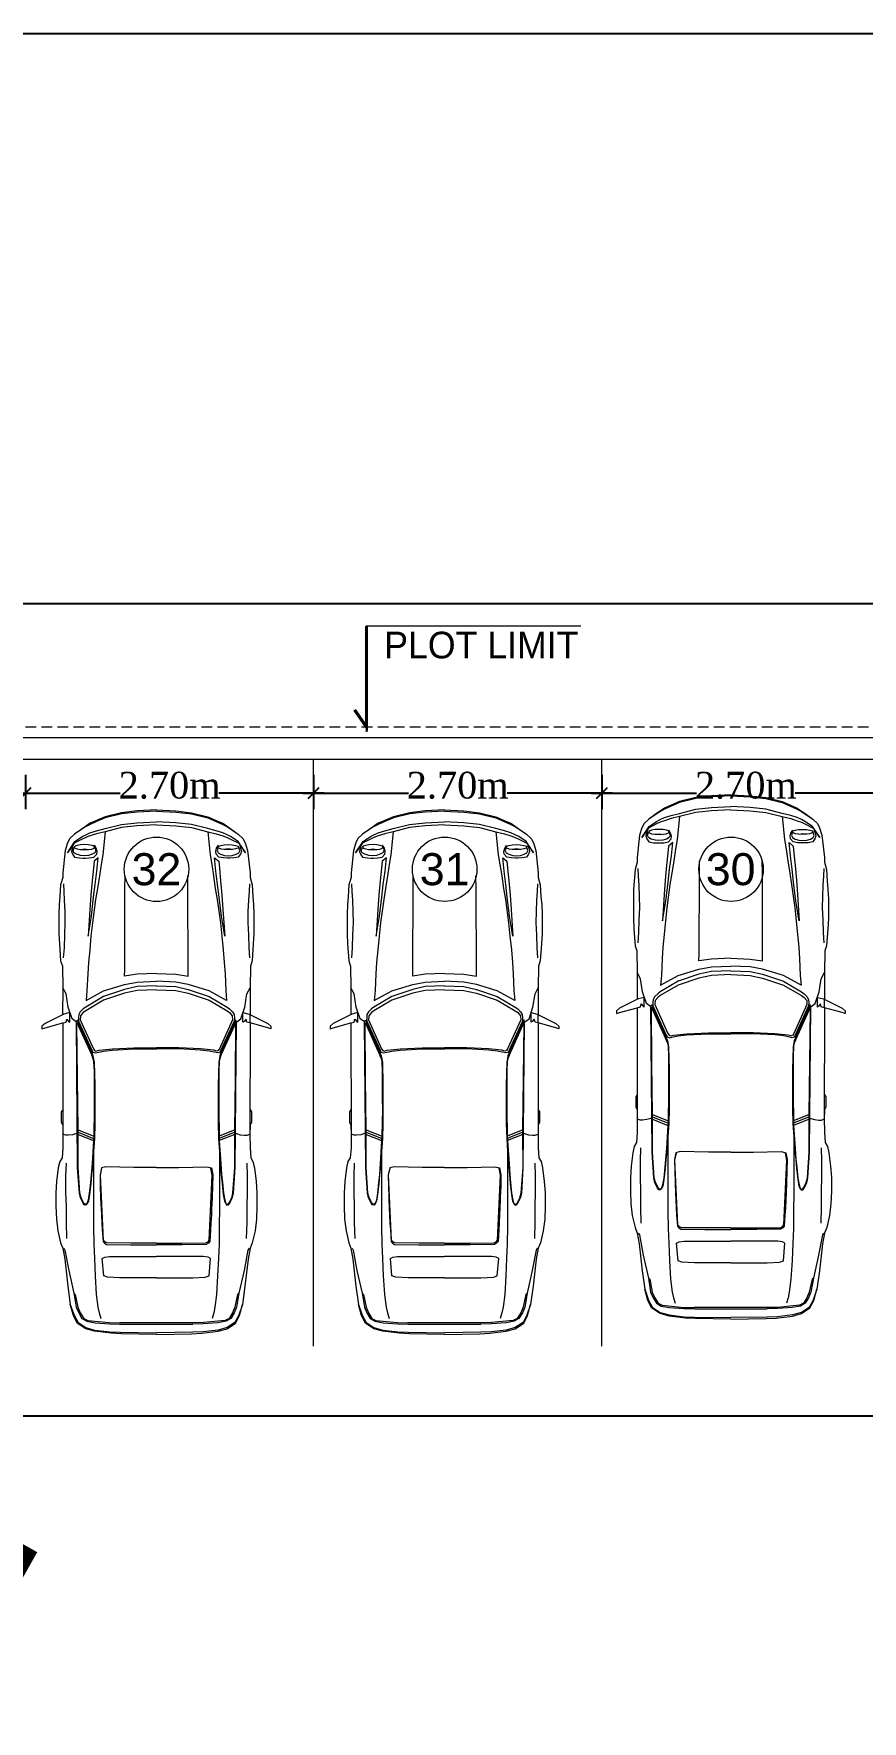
# Model space of a CAD drawing. Header units: millimetres. Extents: x -9083 to 924194, y -232449 to 321637.
# Drawn here: x 607964 to 615728, y 260947 to 276755 of the extents above; entities that cross this region are included whole.
import ezdxf

# ---------------------------------------------------------------- set-up
doc = ezdxf.new("R2010")
doc.units = ezdxf.units.MM
doc.header["$LTSCALE"] = 400
doc.header["$MEASUREMENT"] = 0
doc.header["$PDMODE"] = 3
doc.linetypes.add('( Hidden )', pattern=[0.375, 0.25, -0.125])
doc.linetypes.add('HIDDEN', pattern=[0.375, 0.25, -0.125])
doc.layers.get('0').update_dxf_attribs({"lineweight": 0, "true_color": 0xff1414})
doc.layers.get('Defpoints').update_dxf_attribs({"color": 8, "lineweight": 5})
doc.layers.add('-Wall', color=12, linetype='Continuous')
for name, color, linetype, lineweight in [('A-DOOR', 2, 'Continuous', 9), ('A-TEXT', 7, 'Continuous', 0), ('AR-Parapet', 2, 'Continuous', 18), ('AR-PlotLimit', 30, 'HIDDEN', 0), ('DIM-OUT', 3, 'Continuous', 5), ('HATCH', 15, 'Continuous', 0), ('P-Furniture', 8, 'Continuous', 5), ('P-visible0', 111, 'Continuous', 18)]:
    doc.layers.add(name, color=color, linetype=linetype, lineweight=lineweight)
doc.styles.add('FIRAS TEXT', font='arial.ttf')
doc.styles.add('ms-100', font='simplex.shx', dxfattribs={"width": 0.8})
doc.styles.add('ROMAN', font='times.ttf')
doc.styles.get("Standard").update_dxf_attribs({"font": 'GOTHIC.TTF', "height": 220})
doc.dimstyles.new('ms-100', dxfattribs={"dimtxt": 0.4, "dimasz": 0.1, "dimexe": 0.1, "dimexo": 0.1, "dimgap": 0, "dimtad": 0, "dimdec": 0, "dimlfac": 100, "dimdsep": 46, "dimtxsty": 'ms-100', "dimblk": 'OPEN90', "dimcen": 0.15, "dimdle": 0.1, "dimse1": 1, "dimse2": 1, "dimclrd": 250, "dimclre": 250, "dimadec": 0, "dimazin": 0, "dimtfac": 1, "dimtdec": 0, "dimtix": 1, "dimtmove": 1, "dimatfit": 3, "dimldrblk": 'ARCHTICK', "dimfxl": 1, "dimtolj": 1, "dimtzin": 0, "dimlwd": -1, "dimlwe": -1, "dimarcsym": 0})
doc.dimstyles.new('SITE DIM', dxfattribs={"dimscale": 0, "dimtxt": 250, "dimasz": 100, "dimexe": 150, "dimexo": 150, "dimgap": 0, "dimtad": 0, "dimlfac": 0.001, "dimzin": 0, "dimdsep": 46, "dimtxsty": 'ROMAN', "dimblk": 'OBLIQUE', "dimcen": 150, "dimdle": 100, "dimclrd": 1, "dimclre": 1, "dimclrt": 3, "dimadec": 0, "dimazin": 0, "dimtfac": 100, "dimtix": 1, "dimtofl": 0, "dimtmove": 0, "dimatfit": 0, "dimldrblk": 'OBLIQUE', "dimfxl": 150, "dimtvp": 0.285714, "dimtolj": 1, "dimtzin": 0, "dimarcsym": 0})

# ---------------------------------------------------------------- blocks, each defined once
blk = doc.blocks.new('_Oblique')
at = {"color": 0, "linetype": 'ByBlock', "lineweight": -2}
blk.add_line((-0.5, -0.5), (0.5, 0.5), dxfattribs=at)
blk = doc.blocks.new('*D208')
at = {"layer": 'Defpoints', "color": 0, "transparency": 16777216}
for p in [(662587, 271417), (601587, 270274), (662587, 270274)]:
    blk.add_point(p, dxfattribs=at)
at = {"layer": 'DIM-OUT', "color": 1, "lineweight": -2, "transparency": 16777216}
for p, q in [((601587, 270424), (601587, 271567)), ((662587, 270424), (662587, 271567)), ((601487, 271417), (631537, 271417)), ((662687, 271417), (632637, 271417))]:
    blk.add_line(p, q, dxfattribs=at)
at = {"layer": 'DIM-OUT', "color": 1, "lineweight": -2, "transparency": 16777216, "xscale": 100, "yscale": 100, "zscale": 100, "rotation": 180}
blk.add_blockref('_Oblique', (601587, 271417), dxfattribs=at)
at = {"layer": 'DIM-OUT', "color": 1, "lineweight": -2, "transparency": 16777216, "xscale": 100, "yscale": 100, "zscale": 100}
blk.add_blockref('_Oblique', (662587, 271417), dxfattribs=at)
at = {"layer": 'DIM-OUT', "color": 3, "transparency": 16777216, "insert": (632087, 271490), "char_height": 250, "attachment_point": 5, "style": 'ROMAN'}
blk.add_mtext('\\A1;61.00m', dxfattribs=at)
blk = doc.blocks.new('CAR-10P')
at = {"layer": 'P-Furniture', "linetype": 'ByBlock'}
for p, q in [((-1.432, 1.572), (-1.363, 1.709)), ((-1.332, 1.709), (-1.367, 1.579)), ((-1.363, 1.709), (-1.344, 1.732)), ((-1.344, 1.732), (-1.324, 1.732)), ((-1.324, 1.732), (-1.332, 1.709)), ((-0.348, 1.601), (-0.302, 1.612)), ((-0.302, 1.612), (-0.203, 1.624)), ((-0.203, 1.624), (-0.12, 1.629)), ((-0.12, 1.629), (-0.02, 1.629)), ((-0.02, 1.629), (0.074, 1.626)), ((0.074, 1.626), (0.16, 1.615)), ((0.16, 1.615), (0.248, 1.595)), ((-2.807, 1.413), (-2.753, 1.493)), ((-2.787, 1.447), (-2.753, 1.493)), ((-2.753, 1.493), (-2.721, 1.527)), ((-2.699, 1.49), (-2.736, 1.436)), ((-2.721, 1.527), (-2.69, 1.544)), ((-2.718, 1.436), (-2.687, 1.495)), ((-2.618, 1.545), (-2.699, 1.49)), ((-2.69, 1.544), (-2.635, 1.561)), ((-2.687, 1.495), (-2.618, 1.545)), ((-2.673, 1.504), (-2.65, 1.51)), ((-2.672, 1.473), (-2.666, 1.489)), ((-2.666, 1.489), (-2.658, 1.495)), ((-2.632, 1.503), (-2.658, 1.495)), ((-2.658, 1.495), (-2.652, 1.489)), ((-2.652, 1.489), (-2.646, 1.473)), ((-2.65, 1.51), (-2.627, 1.515)), ((-2.635, 1.561), (-2.47, 1.578)), ((-2.617, 1.497), (-2.632, 1.503)), ((-2.627, 1.515), (-2.608, 1.508)), ((-2.606, 1.477), (-2.617, 1.497)), ((-2.608, 1.508), (-2.585, 1.493)), ((-2.585, 1.493), (-2.579, 1.458)), ((-2.47, 1.578), (-2.436, 1.578)), ((-2.436, 1.578), (-2.382, 1.595)), ((-2.39, 1.574), (-2.333, 1.572)), ((-2.382, 1.595), (-2.296, 1.6)), ((-2.333, 1.572), (-2.268, 1.568)), ((-2.296, 1.6), (-2.236, 1.605)), ((-2.268, 1.568), (-2.185, 1.564)), ((-2.236, 1.605), (-2.168, 1.607)), ((-2.185, 1.564), (-2.102, 1.563)), ((-2.168, 1.607), (-2.102, 1.607)), ((-2.102, 1.607), (-2.022, 1.607)), ((-2.102, 1.563), (-2.015, 1.567)), ((-2.022, 1.607), (-1.948, 1.603)), ((-2.015, 1.567), (-1.92, 1.57)), ((-1.948, 1.603), (-1.823, 1.595)), ((-1.92, 1.57), (-1.845, 1.575)), ((-1.823, 1.595), (-1.785, 1.582)), ((-1.785, 1.582), (-1.626, 1.579)), ((-1.626, 1.579), (-1.428, 1.58)), ((-1.58, 1.555), (-1.626, 1.579)), ((-1.483, 1.54), (-1.58, 1.555)), ((-1.398, 1.511), (-1.483, 1.54)), ((-1.443, 1.527), (-1.432, 1.572)), ((-1.372, 1.527), (-1.443, 1.527)), ((-1.375, 1.48), (-1.398, 1.511)), ((-1.373, 1.555), (-1.395, 1.549)), ((-1.395, 1.549), (-1.378, 1.536)), ((-1.378, 1.536), (-1.372, 1.527)), ((-1.367, 1.579), (-1.373, 1.555)), ((-1.367, 1.579), (-0.551, 1.578)), ((-0.733, 1.579), (-0.728, 1.579)), ((-0.728, 1.579), (-0.713, 1.59)), ((-0.713, 1.59), (-0.639, 1.59)), ((-0.639, 1.59), (-0.616, 1.579)), ((-0.616, 1.579), (-0.585, 1.579)), ((-0.554, 1.478), (-0.545, 1.507)), ((-0.551, 1.578), (-0.45, 1.578)), ((-0.542, 1.556), (-0.551, 1.578)), ((-0.545, 1.507), (-0.542, 1.539)), ((-0.542, 1.539), (-0.542, 1.556)), ((-0.45, 1.578), (-0.377, 1.584)), ((-0.377, 1.584), (-0.348, 1.601)), ((-0.338, 1.555), (-0.243, 1.558)), ((-0.243, 1.558), (-0.127, 1.558)), ((-0.127, 1.558), (-0.015, 1.555)), ((-0.015, 1.555), (0.1, 1.555)), ((0.1, 1.555), (0.216, 1.551)), ((0.248, 1.595), (0.288, 1.579)), ((0.288, 1.579), (0.368, 1.565)), ((0.288, 1.571), (0.302, 1.563)), ((0.302, 1.563), (0.452, 1.535)), ((0.368, 1.565), (0.567, 1.542)), ((0.452, 1.535), (0.619, 1.497)), ((0.567, 1.542), (0.701, 1.524)), ((0.619, 1.497), (0.722, 1.48)), ((0.619, 1.497), (0.627, 1.487)), ((0.701, 1.524), (0.781, 1.496)), ((0.783, 1.501), (0.701, 1.524)), ((0.781, 1.496), (0.835, 1.467)), ((0.838, 1.473), (0.783, 1.501)), ((-2.855, 1.33), (-2.834, 1.378)), ((-2.847, 1.33), (-2.825, 1.378)), ((-2.834, 1.378), (-2.787, 1.447)), ((-2.825, 1.378), (-2.807, 1.413)), ((-2.764, 1.379), (-2.779, 1.33)), ((-2.75, 1.41), (-2.764, 1.379)), ((-2.757, 1.33), (-2.741, 1.379)), ((-2.736, 1.436), (-2.75, 1.41)), ((-2.741, 1.379), (-2.73, 1.41)), ((-2.73, 1.41), (-2.718, 1.436)), ((-2.677, 1.418), (-2.676, 1.448)), ((-2.676, 1.389), (-2.677, 1.418)), ((-2.676, 1.448), (-2.672, 1.473)), ((-2.672, 1.364), (-2.676, 1.389)), ((-2.645, 1.366), (-2.651, 1.349)), ((-2.646, 1.473), (-2.642, 1.45)), ((-2.642, 1.448), (-2.646, 1.418)), ((-2.646, 1.418), (-2.641, 1.389)), ((-2.642, 1.389), (-2.645, 1.366)), ((-2.642, 1.45), (-2.64, 1.418)), ((-2.64, 1.418), (-2.642, 1.389)), ((-2.598, 1.448), (-2.606, 1.477)), ((-2.606, 1.363), (-2.598, 1.391)), ((-2.595, 1.42), (-2.598, 1.448)), ((-2.598, 1.391), (-2.595, 1.42)), ((-2.579, 1.384), (-2.585, 1.35)), ((-2.579, 1.458), (-2.578, 1.43)), ((-2.578, 1.413), (-2.579, 1.384)), ((-2.578, 1.43), (-2.578, 1.413)), ((-2.411, 1.363), (-2.305, 1.373)), ((-2.305, 1.373), (-2.2, 1.38)), ((-2.151, 1.368), (-2.29, 1.352)), ((-2.2, 1.38), (-2.005, 1.393)), ((-2.005, 1.393), (-2.151, 1.368)), ((-2.102, 1.361), (-2.005, 1.372)), ((-2.005, 1.372), (-1.905, 1.381)), ((-1.905, 1.381), (-1.811, 1.39)), ((-1.811, 1.39), (-1.729, 1.396)), ((-1.729, 1.396), (-1.605, 1.401)), ((-1.605, 1.401), (-1.533, 1.407)), ((-1.533, 1.407), (-1.604, 1.279)), ((-1.562, 1.279), (-1.483, 1.41)), ((-1.534, 1.279), (-1.456, 1.41)), ((-1.483, 1.41), (-1.47, 1.428)), ((-1.47, 1.428), (-1.449, 1.45)), ((-1.456, 1.41), (-1.443, 1.428)), ((-1.449, 1.45), (-1.428, 1.461)), ((-1.443, 1.428), (-1.42, 1.448)), ((-1.428, 1.461), (-1.405, 1.463)), ((-1.42, 1.448), (-1.391, 1.45)), ((-1.405, 1.463), (-1.381, 1.463)), ((-1.375, 1.478), (-1.391, 1.472)), ((-1.391, 1.472), (-1.369, 1.465)), ((-1.391, 1.45), (-1.177, 1.353)), ((-1.381, 1.463), (-1.166, 1.365)), ((-0.305, 1.47), (-1.375, 1.478)), ((-1.362, 1.475), (-1.371, 1.472)), ((-1.371, 1.472), (-1.348, 1.465)), ((-1.369, 1.465), (-1.156, 1.368)), ((-0.958, 1.471), (-1.362, 1.475)), ((-1.348, 1.465), (-1.136, 1.368)), ((-1.166, 1.365), (-1.153, 1.358)), ((-1.156, 1.368), (-1.142, 1.363)), ((-1.136, 1.368), (-1.121, 1.363)), ((-0.582, 1.467), (-0.958, 1.471)), ((-0.554, 1.467), (-0.582, 1.467)), ((-0.582, 1.467), (-0.536, 1.351)), ((-0.565, 1.467), (-0.519, 1.352)), ((-0.554, 1.467), (-0.554, 1.478)), ((-0.305, 1.467), (-0.554, 1.467)), ((-0.548, 1.467), (-0.503, 1.353)), ((-0.502, 1.353), (-0.334, 1.364)), ((-0.334, 1.364), (-0.251, 1.37)), ((-0.334, 1.359), (-0.252, 1.368)), ((-0.117, 1.457), (-0.305, 1.47)), ((-0.117, 1.454), (-0.305, 1.467)), ((-0.252, 1.368), (-0.188, 1.373)), ((-0.251, 1.37), (-0.195, 1.376)), ((-0.195, 1.376), (-0.116, 1.384)), ((-0.188, 1.373), (-0.106, 1.383)), ((-0.081, 1.449), (-0.117, 1.457)), ((-0.082, 1.444), (-0.117, 1.454)), ((-0.116, 1.384), (-0.065, 1.392)), ((-0.106, 1.383), (-0.057, 1.391)), ((-0.046, 1.426), (-0.082, 1.444)), ((-0.042, 1.429), (-0.081, 1.449)), ((-0.065, 1.392), (-0.041, 1.401)), ((-0.057, 1.391), (-0.037, 1.401)), ((-0.035, 1.418), (-0.046, 1.426)), ((-0.03, 1.421), (-0.042, 1.429)), ((-0.041, 1.401), (-0.035, 1.408)), ((-0.037, 1.401), (-0.029, 1.409)), ((-0.035, 1.408), (-0.035, 1.418)), ((-0.029, 1.409), (-0.03, 1.421)), ((0.627, 1.487), (0.722, 1.468)), ((0.722, 1.48), (0.764, 1.462)), ((0.722, 1.468), (0.764, 1.45)), ((0.764, 1.462), (0.804, 1.438)), ((0.764, 1.45), (0.804, 1.425)), ((0.804, 1.438), (0.825, 1.403)), ((0.804, 1.425), (0.818, 1.396)), ((0.818, 1.396), (0.835, 1.237)), ((0.825, 1.403), (0.836, 1.342)), ((0.835, 1.467), (0.871, 1.41)), ((0.88, 1.41), (0.838, 1.473)), ((0.871, 1.41), (0.889, 1.345)), ((0.898, 1.345), (0.88, 1.41)), ((-2.912, 1.147), (-2.882, 1.267)), ((-2.904, 1.147), (-2.874, 1.267)), ((-2.882, 1.267), (-2.855, 1.33)), ((-2.874, 1.267), (-2.847, 1.33)), ((-2.795, 1.268), (-2.825, 1.148)), ((-2.802, 1.148), (-2.772, 1.268)), ((-2.779, 1.33), (-2.795, 1.268)), ((-2.772, 1.268), (-2.757, 1.33)), ((-2.772, 1.268), (-2.602, 1.285)), ((-2.65, 1.333), (-2.673, 1.347)), ((-2.666, 1.348), (-2.672, 1.364)), ((-2.658, 1.343), (-2.666, 1.348)), ((-2.651, 1.349), (-2.658, 1.343)), ((-2.658, 1.343), (-2.64, 1.338)), ((-2.627, 1.327), (-2.65, 1.333)), ((-2.64, 1.338), (-2.632, 1.337)), ((-2.632, 1.337), (-2.617, 1.344)), ((-2.608, 1.329), (-2.627, 1.327)), ((-2.617, 1.344), (-2.606, 1.363)), ((-2.585, 1.35), (-2.608, 1.329)), ((-2.602, 1.285), (-2.532, 1.297)), ((-2.58, 1.318), (-2.555, 1.349)), ((-2.483, 1.328), (-2.58, 1.318)), ((-2.555, 1.349), (-2.504, 1.354)), ((-2.532, 1.297), (-2.447, 1.31)), ((-2.504, 1.354), (-2.411, 1.363)), ((-2.385, 1.341), (-2.483, 1.328)), ((-2.447, 1.31), (-2.355, 1.324)), ((-2.29, 1.352), (-2.385, 1.341)), ((-2.355, 1.324), (-2.273, 1.338)), ((-2.273, 1.338), (-2.102, 1.361)), ((-1.604, 1.279), (-1.65, 1.125)), ((-1.614, 1.125), (-1.562, 1.279)), ((-1.585, 1.125), (-1.534, 1.279)), ((-1.177, 1.353), (-1.165, 1.345)), ((-1.166, 1.312), (-1.176, 1.214)), ((-1.16, 1.279), (-1.167, 1.216)), ((-1.16, 1.335), (-1.166, 1.312)), ((-1.165, 1.345), (-1.16, 1.335)), ((-1.153, 1.315), (-1.16, 1.279)), ((-1.153, 1.358), (-1.147, 1.342)), ((-1.147, 1.342), (-1.153, 1.315)), ((-1.142, 1.363), (-1.126, 1.357)), ((-1.126, 1.357), (-1.077, 1.348)), ((-1.121, 1.363), (-1.106, 1.357)), ((-1.106, 1.357), (-1.085, 1.352)), ((-1.085, 1.352), (-1.011, 1.349)), ((-1.077, 1.348), (-0.913, 1.344)), ((-1.011, 1.349), (-0.913, 1.349)), ((-0.913, 1.349), (-0.809, 1.349)), ((-0.913, 1.344), (-0.733, 1.344)), ((-0.809, 1.349), (-0.733, 1.348)), ((-0.733, 1.348), (-0.536, 1.351)), ((-0.733, 1.344), (-0.626, 1.344)), ((-0.626, 1.344), (-0.517, 1.347)), ((-0.536, 1.351), (-0.502, 1.353)), ((-0.517, 1.347), (-0.422, 1.354)), ((-0.422, 1.354), (-0.334, 1.359)), ((-0.422, 1.354), (-0.014, 1.354)), ((-0.311, 1.262), (-0.302, 1.294)), ((-0.306, 1.056), (-0.311, 1.262)), ((-0.302, 1.294), (-0.251, 1.305)), ((-0.248, 1.302), (-0.299, 1.291)), ((-0.251, 1.305), (-0.17, 1.303)), ((0.228, 1.28), (-0.248, 1.302)), ((-0.17, 1.303), (-0.081, 1.301)), ((-0.081, 1.301), (-0.002, 1.297)), ((-0.014, 1.354), (0.131, 1.353)), ((-0.002, 1.297), (0.043, 1.295)), ((0.043, 1.295), (0.102, 1.292)), ((0.102, 1.292), (0.154, 1.289)), ((0.131, 1.353), (0.256, 1.351)), ((0.154, 1.289), (0.238, 1.283)), ((0.24, 1.27), (0.228, 1.28)), ((0.238, 1.283), (0.25, 1.273)), ((0.249, 1.255), (0.24, 1.27)), ((0.251, 1.079), (0.249, 1.255)), ((0.25, 1.273), (0.26, 1.258)), ((0.256, 1.351), (0.363, 1.347)), ((0.26, 1.258), (0.263, 1.082)), ((0.354, 1.271), (0.348, 1.236)), ((0.363, 1.289), (0.354, 1.271)), ((0.363, 1.347), (0.491, 1.341)), ((0.492, 1.278), (0.363, 1.289)), ((0.491, 1.341), (0.627, 1.333)), ((0.502, 1.25), (0.492, 1.278)), ((0.506, 1.159), (0.502, 1.25)), ((0.627, 1.333), (0.722, 1.321)), ((0.722, 1.321), (0.764, 1.311)), ((0.764, 1.311), (0.804, 1.299)), ((0.836, 1.342), (0.843, 1.236)), ((0.889, 1.345), (0.903, 1.233)), ((0.913, 1.224), (0.898, 1.345)), ((-2.925, 1.033), (-2.912, 1.147)), ((-2.916, 1.033), (-2.904, 1.147)), ((-2.825, 1.148), (-2.838, 1.034)), ((-2.815, 1.034), (-2.802, 1.148)), ((-2.355, 1.122), (-2.447, 1.121)), ((-1.763, 1.124), (-2.355, 1.122)), ((-1.711, 1.125), (-1.763, 1.124)), ((-1.725, 1.033), (-1.711, 1.125)), ((-1.65, 1.125), (-1.667, 1.033)), ((-1.634, 1.033), (-1.614, 1.125)), ((-1.605, 1.033), (-1.585, 1.125)), ((-1.176, 1.214), (-1.183, 1.056)), ((-1.167, 1.216), (-1.176, 1.056)), ((0.348, 1.236), (0.348, 1.082)), ((0.506, 0.891), (0.506, 1.159)), ((0.835, 1.237), (0.836, 1.16)), ((0.836, 0.622), (0.836, 1.16)), ((0.843, 1.236), (0.846, 1.159)), ((0.846, 1.159), (0.846, 0.623)), ((0.903, 1.233), (0.906, 1.158)), ((0.906, 1.158), (0.91, 0.891)), ((0.916, 1.15), (0.913, 1.224)), ((0.921, 0.891), (0.916, 1.15)), ((-2.932, 0.891), (-2.925, 1.033)), ((-2.924, 0.891), (-2.916, 1.033)), ((-2.838, 1.034), (-2.845, 0.891)), ((-2.822, 0.891), (-2.815, 1.034)), ((-1.731, 0.891), (-1.725, 1.033)), ((-1.667, 1.033), (-1.673, 0.891)), ((-1.639, 0.891), (-1.634, 1.033)), ((-1.611, 0.891), (-1.605, 1.033)), ((-1.183, 1.056), (-1.184, 0.891)), ((-1.176, 1.056), (-1.175, 0.891)), ((-0.305, 0.89), (-0.306, 1.056)), ((0.251, 0.89), (0.251, 1.079)), ((0.263, 1.082), (0.263, 0.891)), ((0.348, 1.082), (0.348, 0.891)), ((-2.932, 0.891), (-2.925, 0.748)), ((-2.932, 0.891), (-2.932, 0.891)), ((-2.924, 0.891), (-2.916, 0.748)), ((-2.838, 0.748), (-2.845, 0.891)), ((-2.822, 0.891), (-2.815, 0.748)), ((-1.731, 0.891), (-1.725, 0.748)), ((-1.667, 0.748), (-1.673, 0.891)), ((-1.639, 0.891), (-1.634, 0.748)), ((-1.611, 0.891), (-1.605, 0.748)), ((-1.183, 0.726), (-1.184, 0.891)), ((-1.176, 0.726), (-1.175, 0.891)), ((-0.305, 0.891), (-0.306, 0.725)), ((0.251, 0.891), (0.251, 0.703)), ((0.263, 0.7), (0.263, 0.891)), ((0.348, 0.7), (0.348, 0.891)), ((0.506, 0.891), (0.506, 0.623)), ((0.906, 0.623), (0.91, 0.891)), ((0.921, 0.89), (0.916, 0.632)), ((-2.925, 0.748), (-2.912, 0.634)), ((-2.916, 0.748), (-2.904, 0.634)), ((-2.825, 0.634), (-2.838, 0.748)), ((-2.815, 0.748), (-2.802, 0.634)), ((-1.725, 0.748), (-1.711, 0.657)), ((-1.65, 0.657), (-1.667, 0.748)), ((-1.634, 0.748), (-1.614, 0.657)), ((-1.605, 0.748), (-1.585, 0.657)), ((-2.912, 0.634), (-2.882, 0.514)), ((-2.904, 0.634), (-2.874, 0.514)), ((-2.795, 0.514), (-2.825, 0.634)), ((-2.802, 0.634), (-2.772, 0.514)), ((-2.355, 0.659), (-2.447, 0.66)), ((-1.763, 0.657), (-2.355, 0.659)), ((-1.711, 0.657), (-1.763, 0.657)), ((-1.604, 0.503), (-1.65, 0.657)), ((-1.614, 0.657), (-1.562, 0.503)), ((-1.585, 0.657), (-1.534, 0.503)), ((-1.176, 0.568), (-1.183, 0.726)), ((-1.167, 0.566), (-1.176, 0.726)), ((-0.306, 0.725), (-0.311, 0.52)), ((0.251, 0.703), (0.249, 0.527)), ((0.26, 0.524), (0.263, 0.7)), ((0.348, 0.546), (0.348, 0.7)), ((0.506, 0.623), (0.502, 0.532)), ((0.835, 0.545), (0.836, 0.622)), ((0.843, 0.546), (0.846, 0.623)), ((0.903, 0.549), (0.906, 0.623)), ((0.916, 0.632), (0.913, 0.558)), ((-2.882, 0.514), (-2.855, 0.452)), ((-2.874, 0.514), (-2.847, 0.452)), ((-2.779, 0.451), (-2.795, 0.514)), ((-2.772, 0.514), (-2.602, 0.496)), ((-2.772, 0.514), (-2.757, 0.451)), ((-2.602, 0.496), (-2.532, 0.484)), ((-1.533, 0.375), (-1.604, 0.503)), ((-1.562, 0.503), (-1.483, 0.372)), ((-1.534, 0.503), (-1.456, 0.372)), ((-1.166, 0.47), (-1.176, 0.568)), ((-1.16, 0.503), (-1.167, 0.566)), ((-1.153, 0.467), (-1.16, 0.503)), ((-0.311, 0.52), (-0.302, 0.487)), ((0.228, 0.502), (-0.248, 0.48)), ((0.154, 0.493), (0.238, 0.498)), ((0.24, 0.511), (0.228, 0.502)), ((0.238, 0.498), (0.25, 0.509)), ((0.249, 0.527), (0.24, 0.511)), ((0.25, 0.509), (0.26, 0.524)), ((0.354, 0.511), (0.348, 0.546)), ((0.363, 0.493), (0.354, 0.511)), ((0.492, 0.504), (0.363, 0.493)), ((0.502, 0.532), (0.492, 0.504)), ((0.818, 0.386), (0.835, 0.545)), ((0.836, 0.439), (0.843, 0.546)), ((0.889, 0.437), (0.903, 0.549)), ((0.913, 0.558), (0.898, 0.437)), ((-2.855, 0.452), (-2.834, 0.403)), ((-2.847, 0.452), (-2.825, 0.403)), ((-2.834, 0.403), (-2.787, 0.335)), ((-2.825, 0.403), (-2.807, 0.369)), ((-2.764, 0.403), (-2.779, 0.451)), ((-2.75, 0.371), (-2.764, 0.403)), ((-2.757, 0.451), (-2.741, 0.403)), ((-2.741, 0.403), (-2.73, 0.371)), ((-2.676, 0.393), (-2.677, 0.363)), ((-2.672, 0.418), (-2.676, 0.393)), ((-2.65, 0.449), (-2.673, 0.435)), ((-2.666, 0.433), (-2.672, 0.418)), ((-2.658, 0.439), (-2.666, 0.433)), ((-2.658, 0.439), (-2.64, 0.443)), ((-2.651, 0.433), (-2.658, 0.439)), ((-2.645, 0.416), (-2.651, 0.433)), ((-2.627, 0.454), (-2.65, 0.449)), ((-2.646, 0.363), (-2.641, 0.392)), ((-2.642, 0.393), (-2.645, 0.416)), ((-2.64, 0.363), (-2.642, 0.393)), ((-2.64, 0.443), (-2.632, 0.445)), ((-2.632, 0.445), (-2.617, 0.437)), ((-2.608, 0.452), (-2.627, 0.454)), ((-2.617, 0.437), (-2.606, 0.419)), ((-2.585, 0.432), (-2.608, 0.452)), ((-2.606, 0.419), (-2.598, 0.39)), ((-2.598, 0.39), (-2.595, 0.362)), ((-2.579, 0.398), (-2.585, 0.432)), ((-2.58, 0.463), (-2.555, 0.432)), ((-2.483, 0.453), (-2.58, 0.463)), ((-2.578, 0.369), (-2.579, 0.398)), ((-2.555, 0.432), (-2.504, 0.428)), ((-2.532, 0.484), (-2.447, 0.471)), ((-2.504, 0.428), (-2.411, 0.419)), ((-2.385, 0.441), (-2.483, 0.453)), ((-2.447, 0.471), (-2.355, 0.458)), ((-2.411, 0.419), (-2.305, 0.409)), ((-2.29, 0.43), (-2.385, 0.441)), ((-2.355, 0.458), (-2.273, 0.444)), ((-2.305, 0.409), (-2.2, 0.402)), ((-2.151, 0.413), (-2.29, 0.43)), ((-2.273, 0.444), (-2.102, 0.421)), ((-2.2, 0.402), (-2.005, 0.389)), ((-2.005, 0.389), (-2.151, 0.413)), ((-2.102, 0.421), (-2.005, 0.41)), ((-2.005, 0.41), (-1.905, 0.4)), ((-1.905, 0.4), (-1.811, 0.392)), ((-1.811, 0.392), (-1.729, 0.386)), ((-1.729, 0.386), (-1.605, 0.381)), ((-1.605, 0.381), (-1.533, 0.375)), ((-1.483, 0.372), (-1.47, 0.353)), ((-1.456, 0.372), (-1.443, 0.353)), ((-1.391, 0.331), (-1.177, 0.428)), ((-1.381, 0.319), (-1.166, 0.417)), ((-1.369, 0.317), (-1.156, 0.414)), ((-1.348, 0.317), (-1.136, 0.414)), ((-1.177, 0.428), (-1.165, 0.436)), ((-1.16, 0.447), (-1.166, 0.47)), ((-1.166, 0.417), (-1.153, 0.423)), ((-1.165, 0.436), (-1.16, 0.447)), ((-1.156, 0.414), (-1.142, 0.419)), ((-1.147, 0.44), (-1.153, 0.467)), ((-1.153, 0.423), (-1.147, 0.44)), ((-1.142, 0.419), (-1.126, 0.425)), ((-1.136, 0.414), (-1.121, 0.419)), ((-1.126, 0.425), (-1.077, 0.433)), ((-1.121, 0.419), (-1.106, 0.425)), ((-1.106, 0.425), (-1.085, 0.43)), ((-1.085, 0.43), (-1.011, 0.432)), ((-1.077, 0.433), (-0.913, 0.437)), ((-1.011, 0.432), (-0.913, 0.432)), ((-0.913, 0.437), (-0.733, 0.437)), ((-0.913, 0.432), (-0.809, 0.433)), ((-0.809, 0.433), (-0.733, 0.433)), ((-0.733, 0.437), (-0.626, 0.437)), ((-0.733, 0.433), (-0.536, 0.43)), ((-0.626, 0.437), (-0.517, 0.434)), ((-0.582, 0.315), (-0.536, 0.43)), ((-0.565, 0.315), (-0.519, 0.43)), ((-0.548, 0.315), (-0.503, 0.429)), ((-0.536, 0.43), (-0.502, 0.429)), ((-0.517, 0.434), (-0.422, 0.428)), ((-0.502, 0.429), (-0.334, 0.417)), ((-0.422, 0.428), (-0.014, 0.427)), ((-0.422, 0.428), (-0.334, 0.422)), ((-0.334, 0.422), (-0.252, 0.414)), ((-0.334, 0.417), (-0.251, 0.412)), ((-0.302, 0.487), (-0.251, 0.477)), ((-0.248, 0.48), (-0.299, 0.49)), ((-0.252, 0.414), (-0.188, 0.408)), ((-0.251, 0.477), (-0.17, 0.478)), ((-0.251, 0.412), (-0.195, 0.405)), ((-0.195, 0.405), (-0.116, 0.398)), ((-0.188, 0.408), (-0.106, 0.399)), ((-0.17, 0.478), (-0.081, 0.481)), ((-0.116, 0.398), (-0.065, 0.389)), ((-0.106, 0.399), (-0.057, 0.391)), ((-0.081, 0.481), (-0.002, 0.485)), ((-0.065, 0.389), (-0.041, 0.381)), ((-0.057, 0.391), (-0.037, 0.381)), ((-0.041, 0.381), (-0.035, 0.373)), ((-0.037, 0.381), (-0.029, 0.373)), ((-0.035, 0.373), (-0.035, 0.364)), ((-0.029, 0.373), (-0.03, 0.361)), ((-0.014, 0.427), (0.131, 0.429)), ((-0.002, 0.485), (0.043, 0.486)), ((0.043, 0.486), (0.102, 0.49)), ((0.102, 0.49), (0.154, 0.493)), ((0.131, 0.429), (0.256, 0.43)), ((0.256, 0.43), (0.363, 0.435)), ((0.363, 0.435), (0.491, 0.441)), ((0.491, 0.441), (0.627, 0.449)), ((0.627, 0.449), (0.722, 0.461)), ((0.722, 0.461), (0.764, 0.47)), ((0.764, 0.47), (0.804, 0.482)), ((0.804, 0.357), (0.818, 0.386)), ((0.804, 0.344), (0.825, 0.379)), ((0.825, 0.379), (0.836, 0.439)), ((0.835, 0.314), (0.871, 0.372)), ((0.88, 0.372), (0.838, 0.309)), ((0.871, 0.372), (0.889, 0.437)), ((0.898, 0.437), (0.88, 0.372)), ((-2.807, 0.369), (-2.753, 0.289)), ((-2.787, 0.335), (-2.753, 0.289)), ((-2.753, 0.289), (-2.721, 0.255)), ((-2.736, 0.346), (-2.75, 0.371)), ((-2.699, 0.291), (-2.736, 0.346)), ((-2.73, 0.371), (-2.718, 0.346)), ((-2.721, 0.255), (-2.69, 0.238)), ((-2.718, 0.346), (-2.687, 0.286)), ((-2.618, 0.237), (-2.699, 0.291)), ((-2.687, 0.286), (-2.618, 0.237)), ((-2.677, 0.363), (-2.676, 0.334)), ((-2.676, 0.334), (-2.672, 0.309)), ((-2.673, 0.278), (-2.65, 0.272)), ((-2.672, 0.309), (-2.666, 0.292)), ((-2.666, 0.292), (-2.658, 0.286)), ((-2.658, 0.286), (-2.652, 0.292)), ((-2.632, 0.278), (-2.658, 0.286)), ((-2.652, 0.292), (-2.646, 0.309)), ((-2.65, 0.272), (-2.627, 0.266)), ((-2.642, 0.334), (-2.646, 0.363)), ((-2.646, 0.309), (-2.642, 0.331)), ((-2.642, 0.331), (-2.64, 0.363)), ((-2.617, 0.285), (-2.632, 0.278)), ((-2.627, 0.266), (-2.608, 0.273)), ((-2.606, 0.305), (-2.617, 0.285)), ((-2.608, 0.273), (-2.585, 0.289)), ((-2.598, 0.333), (-2.606, 0.305)), ((-2.595, 0.362), (-2.598, 0.333)), ((-2.585, 0.289), (-2.579, 0.323)), ((-2.579, 0.323), (-2.578, 0.352)), ((-2.578, 0.352), (-2.578, 0.369)), ((-1.398, 0.27), (-1.483, 0.242)), ((-1.47, 0.353), (-1.449, 0.332)), ((-1.449, 0.332), (-1.428, 0.32)), ((-1.443, 0.353), (-1.42, 0.333)), ((-1.443, 0.255), (-1.432, 0.209)), ((-1.372, 0.255), (-1.443, 0.255)), ((-1.428, 0.32), (-1.405, 0.318)), ((-1.42, 0.333), (-1.391, 0.331)), ((-1.405, 0.318), (-1.381, 0.319)), ((-1.375, 0.301), (-1.398, 0.27)), ((-1.391, 0.309), (-1.369, 0.317)), ((-1.375, 0.303), (-1.391, 0.309)), ((-1.378, 0.246), (-1.372, 0.255)), ((-0.305, 0.312), (-1.375, 0.303)), ((-1.371, 0.309), (-1.348, 0.317)), ((-1.362, 0.306), (-1.371, 0.309)), ((-0.958, 0.31), (-1.362, 0.306)), ((-0.582, 0.315), (-0.958, 0.31)), ((-0.554, 0.315), (-0.582, 0.315)), ((-0.305, 0.314), (-0.554, 0.315)), ((-0.554, 0.315), (-0.554, 0.303)), ((-0.554, 0.303), (-0.545, 0.275)), ((-0.545, 0.275), (-0.542, 0.243)), ((-0.117, 0.328), (-0.305, 0.314)), ((-0.117, 0.324), (-0.305, 0.312)), ((-0.082, 0.337), (-0.117, 0.328)), ((-0.081, 0.333), (-0.117, 0.324)), ((-0.046, 0.355), (-0.082, 0.337)), ((-0.042, 0.352), (-0.081, 0.333)), ((-0.035, 0.364), (-0.046, 0.355)), ((-0.03, 0.361), (-0.042, 0.352)), ((0.452, 0.247), (0.619, 0.284)), ((0.567, 0.24), (0.701, 0.258)), ((0.619, 0.284), (0.722, 0.302)), ((0.619, 0.284), (0.627, 0.294)), ((0.627, 0.294), (0.722, 0.314)), ((0.701, 0.258), (0.781, 0.286)), ((0.783, 0.28), (0.701, 0.258)), ((0.722, 0.314), (0.764, 0.331)), ((0.722, 0.302), (0.764, 0.319)), ((0.764, 0.331), (0.804, 0.357)), ((0.764, 0.319), (0.804, 0.344)), ((0.781, 0.286), (0.835, 0.314)), ((0.838, 0.309), (0.783, 0.28)), ((-2.69, 0.238), (-2.635, 0.221)), ((-2.635, 0.221), (-2.47, 0.203)), ((-2.47, 0.203), (-2.436, 0.203)), ((-2.436, 0.203), (-2.382, 0.187)), ((-2.39, 0.207), (-2.333, 0.21)), ((-2.382, 0.187), (-2.296, 0.182)), ((-2.333, 0.21), (-2.268, 0.214)), ((-2.296, 0.182), (-2.236, 0.177)), ((-2.268, 0.214), (-2.185, 0.218)), ((-2.236, 0.177), (-2.168, 0.174)), ((-2.185, 0.218), (-2.102, 0.219)), ((-2.168, 0.174), (-2.102, 0.174)), ((-2.102, 0.219), (-2.015, 0.215)), ((-2.102, 0.174), (-2.022, 0.174)), ((-2.022, 0.174), (-1.948, 0.179)), ((-2.015, 0.215), (-1.92, 0.212)), ((-1.948, 0.179), (-1.823, 0.187)), ((-1.92, 0.212), (-1.845, 0.207)), ((-1.823, 0.187), (-1.785, 0.2)), ((-1.785, 0.2), (-1.626, 0.202)), ((-1.58, 0.226), (-1.626, 0.202)), ((-1.626, 0.202), (-1.428, 0.202)), ((-1.483, 0.242), (-1.58, 0.226)), ((-1.432, 0.209), (-1.363, 0.072)), ((-1.367, 0.202), (-1.428, 0.202)), ((-1.395, 0.232), (-1.378, 0.246)), ((-1.373, 0.226), (-1.395, 0.232)), ((-1.367, 0.203), (-1.373, 0.226)), ((-1.367, 0.202), (-0.551, 0.204)), ((-1.332, 0.072), (-1.367, 0.203)), ((-0.733, 0.203), (-0.728, 0.203)), ((-0.728, 0.203), (-0.713, 0.192)), ((-0.713, 0.192), (-0.639, 0.192)), ((-0.639, 0.192), (-0.616, 0.203)), ((-0.616, 0.203), (-0.585, 0.203)), ((-0.542, 0.225), (-0.551, 0.204)), ((-0.551, 0.204), (-0.45, 0.203)), ((-0.542, 0.243), (-0.542, 0.225)), ((-0.45, 0.203), (-0.377, 0.198)), ((-0.377, 0.198), (-0.348, 0.181)), ((-0.348, 0.181), (-0.302, 0.17)), ((-0.338, 0.227), (-0.243, 0.224)), ((-0.302, 0.17), (-0.203, 0.158)), ((-0.243, 0.224), (-0.127, 0.224)), ((-0.203, 0.158), (-0.12, 0.152)), ((-0.127, 0.224), (-0.015, 0.227)), ((-0.12, 0.152), (-0.02, 0.152)), ((-0.02, 0.152), (0.074, 0.155)), ((-0.015, 0.227), (0.1, 0.227)), ((0.074, 0.155), (0.16, 0.166)), ((0.1, 0.227), (0.216, 0.23)), ((0.16, 0.166), (0.248, 0.186)), ((0.248, 0.186), (0.288, 0.203)), ((0.288, 0.21), (0.302, 0.218)), ((0.288, 0.203), (0.368, 0.217)), ((0.302, 0.218), (0.452, 0.247)), ((0.368, 0.217), (0.567, 0.24)), ((-1.363, 0.072), (-1.344, 0.05)), ((-1.344, 0.05), (-1.324, 0.05)), ((-1.324, 0.05), (-1.332, 0.072))]:
    blk.add_line(p, q, dxfattribs=at)
blk = doc.blocks.new('*D254')
at = {"layer": 'Defpoints', "color": 0, "transparency": 16777216}
for p in [(613287, 269961), (615987, 269961), (613287, 269640)]:
    blk.add_point(p, dxfattribs=at)
at = {"layer": 'DIM-OUT', "color": 1, "lineweight": -2, "transparency": 16777216}
for p, q in [((613287, 269811), (613287, 269490)), ((615987, 269811), (615987, 269490)), ((613187, 269640), (614175, 269640)), ((616087, 269640), (615099, 269640))]:
    blk.add_line(p, q, dxfattribs=at)
at = {"layer": 'DIM-OUT', "color": 1, "lineweight": -2, "transparency": 16777216, "xscale": 100, "yscale": 100, "zscale": 100, "rotation": 180}
blk.add_blockref('_Oblique', (613287, 269640), dxfattribs=at)
at = {"layer": 'DIM-OUT', "color": 1, "lineweight": -2, "transparency": 16777216, "xscale": 100, "yscale": 100, "zscale": 100}
blk.add_blockref('_Oblique', (615987, 269640), dxfattribs=at)
at = {"layer": 'DIM-OUT', "color": 3, "transparency": 16777216, "insert": (614637, 269713), "char_height": 250, "attachment_point": 5, "style": 'ROMAN'}
blk.add_mtext('\\A1;2.70m', dxfattribs=at)
blk = doc.blocks.new('*D255')
at = {"layer": 'Defpoints', "color": 0, "transparency": 16777216}
for p in [(610587, 269961), (613287, 269961), (610587, 269640)]:
    blk.add_point(p, dxfattribs=at)
at = {"layer": 'DIM-OUT', "color": 1, "lineweight": -2, "transparency": 16777216}
for p, q in [((610587, 269811), (610587, 269490)), ((613287, 269811), (613287, 269490)), ((610487, 269640), (611475, 269640)), ((613387, 269640), (612399, 269640))]:
    blk.add_line(p, q, dxfattribs=at)
at = {"layer": 'DIM-OUT', "color": 1, "lineweight": -2, "transparency": 16777216, "xscale": 100, "yscale": 100, "zscale": 100, "rotation": 180}
blk.add_blockref('_Oblique', (610587, 269640), dxfattribs=at)
at = {"layer": 'DIM-OUT', "color": 1, "lineweight": -2, "transparency": 16777216, "xscale": 100, "yscale": 100, "zscale": 100}
blk.add_blockref('_Oblique', (613287, 269640), dxfattribs=at)
at = {"layer": 'DIM-OUT', "color": 3, "transparency": 16777216, "insert": (611937, 269713), "char_height": 250, "attachment_point": 5, "style": 'ROMAN'}
blk.add_mtext('\\A1;2.70m', dxfattribs=at)
blk = doc.blocks.new('_Open90')
at = {"color": 0, "linetype": 'ByBlock', "lineweight": -2}
for p, q in [((0, 0), (-1, 0)), ((-0.5, 0.5), (0, 0)), ((0, 0), (-0.5, -0.5))]:
    blk.add_line(p, q, dxfattribs=at)
blk = doc.blocks.new('*D264')
at = {"layer": 'Defpoints', "color": 0, "linetype": 'ByBlock', "transparency": 16777216}
for p in [(607787, 264461), (657687, 264461), (607787, 263807)]:
    blk.add_point(p, dxfattribs=at)
at = {"layer": 'P-visible0', "color": 1, "linetype": 'ByBlock', "lineweight": -2, "transparency": 16777216}
for p, q in [((607787, 264311), (607787, 263657)), ((657687, 264311), (657687, 263657)), ((607687, 263807), (632182, 263807)), ((657787, 263807), (633292, 263807))]:
    blk.add_line(p, q, dxfattribs=at)
at = {"layer": 'P-visible0', "color": 1, "linetype": 'ByBlock', "lineweight": -2, "transparency": 16777216, "xscale": 100, "yscale": 100, "zscale": 100, "rotation": 180}
blk.add_blockref('_Oblique', (607787, 263807), dxfattribs=at)
at = {"layer": 'P-visible0', "color": 1, "linetype": 'ByBlock', "lineweight": -2, "transparency": 16777216, "xscale": 100, "yscale": 100, "zscale": 100}
blk.add_blockref('_Oblique', (657687, 263807), dxfattribs=at)
at = {"layer": 'P-visible0', "color": 3, "linetype": 'ByBlock', "transparency": 16777216, "insert": (632737, 263879), "char_height": 250, "attachment_point": 5, "style": 'ROMAN'}
blk.add_mtext('\\A1;49.90m', dxfattribs=at)
blk = doc.blocks.new('H')
at = {"layer": 'HATCH', "linetype": 'Continuous'}
blk.add_lwpolyline([(117450.751, -14760.581, 0, 0.9, 0), (117450.751, -14761.138, 0.9, 0.9, 0)], format="xyseb", dxfattribs=at)
at = {"layer": 'HATCH', "linetype": 'Continuous', "const_width": 0.3}
blk.add_lwpolyline([(117450.751, -14761.138), (117450.751, -14762.28)], dxfattribs=at)
blk = doc.blocks.new('*D297')
at = {"layer": 'Defpoints', "color": 0, "transparency": 16777216}
for p in [(607887, 269961), (610587, 269961), (607887, 269640)]:
    blk.add_point(p, dxfattribs=at)
at = {"layer": 'DIM-OUT', "color": 1, "lineweight": -2, "transparency": 16777216}
for p, q in [((607887, 269811), (607887, 269490)), ((610587, 269811), (610587, 269490)), ((607787, 269640), (608775, 269640)), ((610687, 269640), (609699, 269640))]:
    blk.add_line(p, q, dxfattribs=at)
at = {"layer": 'DIM-OUT', "color": 1, "lineweight": -2, "transparency": 16777216, "xscale": 100, "yscale": 100, "zscale": 100, "rotation": 180}
blk.add_blockref('_Oblique', (607887, 269640), dxfattribs=at)
at = {"layer": 'DIM-OUT', "color": 1, "lineweight": -2, "transparency": 16777216, "xscale": 100, "yscale": 100, "zscale": 100}
blk.add_blockref('_Oblique', (610587, 269640), dxfattribs=at)
at = {"layer": 'DIM-OUT', "color": 3, "transparency": 16777216, "insert": (609237, 269713), "char_height": 250, "attachment_point": 5, "style": 'ROMAN'}
blk.add_mtext('\\A1;2.70m', dxfattribs=at)

msp = doc.modelspace()

# ---------------------------------------------------------------- linework, layer by layer
at = {"layer": '-Wall', "ltscale": 0.02}
msp.add_lwpolyline([(675218.28376, 276754.70342), (564302.39933, 276754.70342), (564302.39933, 184157.19153), (675218.28376, 184157.19153)], close=True, dxfattribs=at)
at = {"layer": 'A-DOOR'}
msp.add_lwpolyline([(657686.8647, 270160.53649), (606486.8647, 270160.53649), (606486.8647, 269960.53649), (657686.8647, 269960.53649)], close=True, dxfattribs=at)
at = {"layer": 'AR-Parapet', "linetype": '( Hidden )'}
msp.add_line((601586.8647, 270260.51725), (665592.13106, 270260.54681), dxfattribs=at)
at = {"layer": 'AR-PlotLimit', "linetype": 'ByBlock', "lineweight": 15, "const_width": 30}
msp.add_lwpolyline([(611082.06403, 271207.51555), (611082.06403, 270260.52164), (610970.45509, 270421.00697)], dxfattribs=at)
at = {"layer": 'P-visible0', "linetype": 'ByBlock'}
for p, q in [((610586.8647, 264460.79302), (610586.8647, 269960.79302)), ((613286.8647, 264460.79302), (613286.8647, 269960.79302))]:
    msp.add_line(p, q, dxfattribs=at)
at = {"layer": 'P-visible0', "color": 8}
for centre in [(609114.74164, 268927.61919), (611814.74164, 268927.87572), (614498.48013, 268927.87572)]:
    msp.add_circle(centre, 301.8598, dxfattribs=at)

# ---------------------------------------------------------------- block references
at = {"xscale": -1275, "yscale": 1275, "zscale": 1275, "rotation": 90}
for p in [(615631.88464, 265887.55717), (610249.35747, 265745.17859), (612949.35747, 265745.17859)]:
    msp.add_blockref('CAR-10P', p, dxfattribs=at)
at = {"linetype": 'Continuous', "xscale": 1000.000000014552, "yscale": 1000.000000014552, "zscale": 1000.000000014552, "rotation": 60.6595426900519}
msp.add_blockref('H', (-69811348.78467, -94888690.14025), dxfattribs=at)

# ---------------------------------------------------------------- texts
at = {"layer": 'A-TEXT', "color": 111, "style": 'FIRAS TEXT'}
for s, p in [('32', (608881.11149, 268778.51383)), ('31', (611581.11149, 268778.77036)), ('30', (614261.38371, 268778.77036))]:
    msp.add_text(s, height=300, dxfattribs=at).set_placement(p)
at = {"layer": 'AR-PlotLimit', "linetype": 'ByBlock', "lineweight": 15, "insert": (612158.15714, 271026.34476), "char_height": 250, "width": 2394.5076689, "attachment_point": 5}
msp.add_mtext('{\\fSuperFrench|b0|i0|c2|p2;PLOT LIMIT}', dxfattribs=at)

# ---------------------------------------------------------------- dimensions: what is measured, and where the dimension line sits
at = {"layer": 'DIM-OUT'}
for base, p1, p2, picture, middle in [((662586.8647, 271417.09361), (601586.8647, 270274.14697), (662586.8647, 270274.14697), '*D208', (632086.8647, 271489.96414)), ((607886.8647, 269640.2932), (610586.8647, 269960.79302), (607886.8647, 269960.79302), '*D297', (609236.8647, 269713.16373)), ((610586.8647, 269640.1932), (613286.8647, 269960.79302), (610586.8647, 269960.79302), '*D255', (611936.8647, 269713.06373)), ((613286.8647, 269640.1932), (615986.8647, 269960.79302), (613286.8647, 269960.79302), '*D254', (614636.8647, 269713.06373))]:
    dim = msp.add_linear_dim(base=base, p1=p1, p2=p2, dimstyle='SITE DIM', override={"dimscale": 1, "dimpost": 'm'}, dxfattribs=at)
    dim.commit()
    dim.dimension.update_dxf_attribs({"geometry": picture, "text_midpoint": middle})
at = {"layer": 'P-visible0', "linetype": 'ByBlock'}
dim = msp.add_linear_dim(base=(607786.8647, 263806.53749), p1=(657686.8647, 264460.79302), p2=(607786.8647, 264460.79302), dimstyle='SITE DIM', override={"dimscale": 1, "dimpost": 'm'}, dxfattribs=at)
dim.commit()
dim.dimension.update_dxf_attribs({"geometry": '*D264', "text_midpoint": (632736.8647, 263879.40802)})

# ---------------------------------------------------------------- leaders
at = {"layer": 'AR-PlotLimit', "linetype": 'ByBlock', "lineweight": 15}
msp.add_leader([(611082.06403, 270215.96924), (611082.06403, 271207.51555), (613091.94099, 271207.51555)], dimstyle='ms-100', override={"dimasz": 1, "dimgap": 0, "dimtad": 0, "dimclrd": 256, "dimldrblk": 'Open90', "dimfxl": 90, "dimfxlon": 1, "dimarcsym": 1}, dxfattribs=at)

doc.saveas('drawing.dxf')
